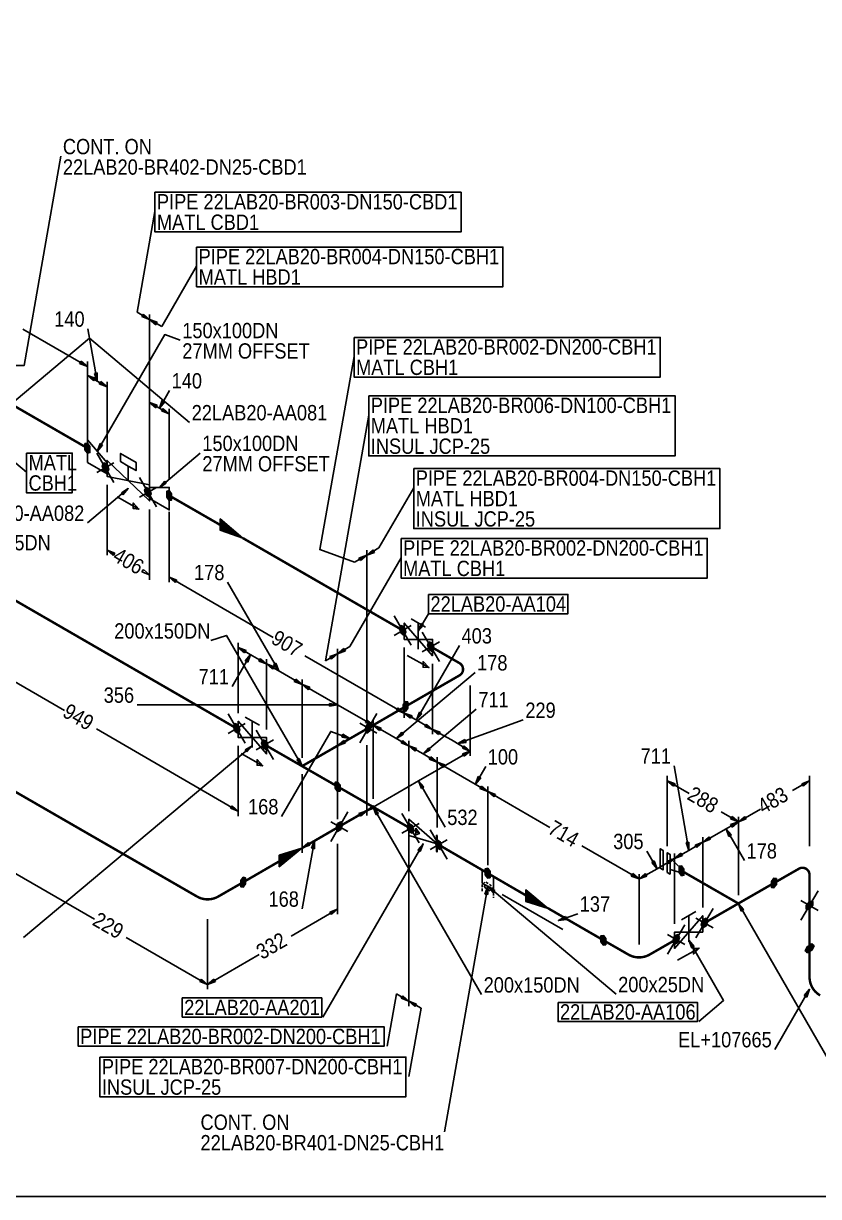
# Model space of a CAD drawing. Extents: x 0 to 841, y 0 to 594.
# Drawn here: x 465.6 to 660, y 10 to 297 of the extents above; entities that cross this region are included whole.
import ezdxf

# ---------------------------------------------------------------- set-up
doc = ezdxf.new("R2010")
doc.units = 0
doc.linetypes.add('GT100', pattern=[1, 0.666667, -0.333333])
for name, color, linetype in [('TEE_100', 7, 'Continuous'), ('TEE_150', 7, 'Continuous'), ('TEE_200', 7, 'Continuous')]:
    doc.layers.add(name, color=color, linetype=linetype)
doc.styles.add('ARIAL', font='arial.ttf')

msp = doc.modelspace()

# ---------------------------------------------------------------- linework, layer by layer
at = {"layer": 'ARROW', "color": 7}
for p, q in [((494.9, 225.9), (494.5, 225.3)), ((497.9, 223.3), (498.3, 223.9)), ((479.7, 214.4), (479.3, 213.8)), ((482.7, 209.6), (483.1, 210.2)), ((483.6, 211.5), (482.9, 211.4)), ((484.5, 209.4), (484.1, 208.8)), ((500.1, 204.4), (499.5, 204.8)), ((497.9, 203), (498.3, 203.6)), ((499.7, 202.8), (499.3, 202.2)), ((484.9, 193.8), (484.3, 194.2)), ((500.5, 184.5), (500.1, 185)), ((489.5, 182.2), (489.9, 181.7)), ((487.5, 166.8), (487.9, 167.4)), ((551.4, 167.6), (551, 168.2)), ((547.6, 166.2), (548, 165.6)), ((494.9, 163.4), (494.5, 162.8)), ((502.7, 160.2), (503.1, 160.8)), ((563.4, 149.8), (562.8, 150.2)), ((519.6, 143), (520, 143.6)), ((544.3, 143.5), (543.9, 144.1)), ((519.8, 141.1), (520.4, 140.7)), ((523.5, 141.6), (523.1, 141)), ((540.5, 142.1), (540.9, 141.5)), ((526.5, 139), (526.9, 139.6)), ((527.3, 140.5), (526.7, 140.1)), ((532.2, 136.6), (531.8, 136)), ((535.2, 134), (535.6, 134.6)), ((540.4, 130.6), (540.4, 130)), ((557.2, 129.6), (556.8, 129)), ((549.6, 126.6), (549.2, 126)), ((560.2, 127), (560.6, 127.6)), ((563, 128.1), (562.4, 128.5)), ((549.2, 124.6), (549.6, 124)), ((552.6, 124), (553, 124.6)), ((558.5, 123.1), (558.1, 123.6)), ((564.1, 125.6), (563.7, 125)), ((567.1, 123), (567.5, 123.6)), ((543.7, 123.1), (543.4, 122.4)), ((544.3, 121), (543.9, 121.6)), ((558.3, 121.6), (557.9, 121)), ((573.8, 121.1), (573.5, 121.8)), ((519.8, 119.3), (520.2, 118.8)), ((561.3, 119), (561.7, 119.6)), ((565, 119.3), (564.6, 119.8)), ((573.3, 120.3), (572.9, 119.7)), ((572.9, 118.3), (573.3, 117.7)), ((533, 117.2), (532.4, 116.8)), ((565.2, 117.6), (564.8, 117)), ((568.2, 115), (568.6, 115.6)), ((577.4, 112.4), (576.8, 112.8)), ((562.9, 109.8), (563.5, 110.2)), ((577.6, 110.4), (577.2, 109.8)), ((624.5, 110.4), (624.9, 111)), ((655.9, 111), (656.3, 110.4)), ((580.6, 107.8), (581, 108.4)), ((516.6, 105.6), (516.2, 105)), ((547.6, 103.7), (548, 103.1)), ((551.4, 105.1), (551, 105.7)), ((551.8, 103.4), (552.4, 103.8)), ((638.9, 103), (638.5, 102.4)), ((638.5, 101), (638.9, 100.4)), ((642.3, 102.4), (641.9, 103)), ((561.5, 100.1), (561.5, 98.5)), ((633.6, 97.4), (633.2, 98)), ((638.1, 98.1), (638.7, 98.5)), ((535.6, 96), (535.2, 96.6)), ((536, 95.2), (536.7, 95.1)), ((562, 94.8), (562.6, 94.4)), ((628.3, 96.7), (627.6, 96.6)), ((629.8, 96), (630.2, 95.4)), ((619.8, 92.1), (619.2, 91.7)), ((622.9, 92), (623.3, 91.4)), ((626.7, 93.4), (626.3, 94)), ((614.6, 89), (614.2, 88.4)), ((618, 88.4), (617.6, 89)), ((578.4, 84), (579.1, 83.9)), ((580.4, 84.4), (580.8, 84.9)), ((540.5, 79.6), (540.9, 79)), ((598.4, 77.8), (598.1, 78.5)), ((641.1, 79.8), (641.7, 80.2)), ((629, 70.8), (629.6, 71.2)), ((509.1, 63.2), (508.7, 62.6)), ((512.5, 62.6), (512.1, 63.2)), ((558.3, 59.1), (557.9, 58.5)), ((656.5, 59.2), (657.1, 58.8)), ((561.3, 56.5), (561.7, 57.1))]:
    msp.add_line(p, q, dxfattribs=at)
at = {"layer": 'ELBO', "color": 3, "const_width": 0.6, "flags": 128}
for points in [[(572.2, 137.5, 0.57736), (572.2, 140.5)], [(655.2, 90.2, -0.577127), (657.8, 88.7)], [(508, 83.4, 0.267941), (513.2, 83.4)], [(613.5, 69.2, 0.267941), (618.7, 69.2)], [(657.8, 63.7, 0.268126), (660.4, 59.2)]]:
    msp.add_lwpolyline(points, format="xyb", dxfattribs=at)
at = {"layer": 'FLAN', "color": 2, "flags": 128}
for points in [[(622, 92.3), (622, 89.9), (621.3, 90.3), (621.3, 95.1), (622, 94.7), (622, 92.3)], [(623.7, 91.3), (623.7, 88.9), (623, 89.3), (623, 94.1), (623.7, 93.7), (623.7, 91.3)]]:
    msp.add_lwpolyline(points, dxfattribs=at)
at = {"layer": 'FLOW', "color": 2, "flags": 128}
for points in [[(488.5, 181.2), (493.8, 178.2), (492.4, 179.7), (492.4, 178.3), (493.8, 178.2), (488.5, 181.2)], [(559.4, 142.4), (564.7, 139.4), (563.3, 140.9), (563.3, 139.5), (564.7, 139.4), (559.4, 142.4)], [(518.8, 118.4), (524.1, 115.4), (522.7, 116.9), (522.7, 115.5), (524.1, 115.4), (518.8, 118.4)], [(625.5, 67.8), (630.8, 70.8), (629.4, 70.7), (629.4, 69.3), (630.8, 70.8), (625.5, 67.8)]]:
    msp.add_lwpolyline(points, dxfattribs=at)
at = {"layer": 'GT_1', "flags": 128}
for points in [[(440.7, 213.3), (465.7, 213.3), (474.7, 264.5)], [(494.5, 225.3), (496.4, 224.6), (494.9, 225.9)], [(498.3, 223.9), (496.4, 224.6), (497.9, 223.3)], [(428.8, 175.6), (481.7, 220), (506.2, 199.4)], [(483.6, 192.3), (500.1, 220.9), (503.9, 219.5)], [(546.5, 165.2), (538, 168.3), (546.4, 215.5)], [(479.3, 213.8), (481.2, 213.1), (479.7, 214.4)], [(483.1, 210.2), (481.2, 210.9), (482.7, 209.6)], [(482.9, 211.4), (483.6, 209.5), (483.6, 211.5)], [(484.1, 208.8), (486, 208.1), (484.5, 209.4)], [(498.3, 203.6), (496.4, 204.3), (497.9, 203)], [(499.5, 204.8), (498.8, 202.9), (500.1, 204.4)], [(499.3, 202.2), (501.2, 201.5), (499.7, 202.8)], [(484.3, 194.2), (483.6, 192.3), (484.9, 193.8)], [(500.1, 185), (498.8, 183.5), (500.5, 184.5)], [(489.9, 181.7), (491.2, 183.2), (489.5, 182.2)], [(487.9, 167.4), (486, 168.1), (487.5, 166.8)], [(548, 165.6), (549.5, 166.9), (547.6, 166.2)], [(551, 168.2), (549.5, 166.9), (551.4, 167.6)], [(494.5, 162.8), (496.4, 162.1), (494.9, 163.4)], [(503.1, 160.8), (501.2, 161.5), (502.7, 160.2)], [(562.8, 150.2), (562.1, 148.3), (563.4, 149.8)], [(533.7, 115.3), (515.2, 147.3), (511.4, 146)], [(520, 143.6), (518.1, 144.3), (519.6, 143)], [(543.9, 144.1), (542.4, 142.8), (544.3, 143.5)], [(520.4, 140.7), (521.1, 142.6), (519.8, 141.1)], [(523.1, 141), (525, 140.3), (523.5, 141.6)], [(540.9, 141.5), (542.4, 142.8), (540.5, 142.1)], [(526.9, 139.6), (525, 140.3), (526.5, 139)], [(526.7, 140.1), (528, 138.6), (527.3, 140.5)], [(531.8, 136), (533.7, 135.3), (532.2, 136.6)], [(535.6, 134.6), (533.7, 135.3), (535.2, 134)], [(540.4, 130), (542.4, 130.3), (540.4, 130.6)], [(556.8, 129), (558.7, 128.3), (557.2, 129.6)], [(549.2, 126), (551.1, 125.3), (549.6, 126.6)], [(560.6, 127.6), (558.7, 128.3), (560.2, 127)], [(562.4, 128.5), (561.7, 126.6), (563, 128.1)], [(545.4, 122.1), (540.7, 123.8), (528.7, 103)], [(549.6, 124), (551.1, 125.3), (549.2, 124.6)], [(553, 124.6), (551.1, 125.3), (552.6, 124)], [(558.1, 123.6), (556.8, 122.1), (558.5, 123.1)], [(563.7, 125), (565.6, 124.3), (564.1, 125.6)], [(567.5, 123.6), (565.6, 124.3), (567.1, 123)], [(543.9, 121.6), (542.4, 120.3), (544.3, 121)], [(543.4, 122.4), (545.4, 122.1), (543.7, 123.1)], [(557.9, 121), (559.8, 120.3), (558.3, 121.6)], [(573.5, 121.8), (571.8, 120.8), (573.8, 121.1)], [(520.2, 118.8), (521.5, 120.3), (519.8, 119.3)], [(561.7, 119.6), (559.8, 120.3), (561.3, 119)], [(564.6, 119.8), (563.3, 118.3), (565, 119.3)], [(572.9, 119.7), (574.8, 119), (573.3, 120.3)], [(573.3, 117.7), (574.8, 119), (572.9, 118.3)], [(532.4, 116.8), (533.7, 115.3), (533, 117.2)], [(564.8, 117), (566.7, 116.3), (565.2, 117.6)], [(568.6, 115.6), (566.7, 116.3), (568.2, 115)], [(576.8, 112.8), (576.1, 110.9), (577.4, 112.4)], [(563.5, 110.2), (562.2, 111.7), (562.9, 109.8)], [(577.2, 109.8), (579.1, 109.1), (577.6, 110.4)], [(581, 108.4), (579.1, 109.1), (580.6, 107.8)], [(624.9, 111), (623, 111.7), (624.5, 110.4)], [(656.3, 110.4), (657.8, 111.7), (655.9, 111)], [(516.2, 105), (518.1, 104.3), (516.6, 105.6)], [(548, 103.1), (549.5, 104.4), (547.6, 103.7)], [(551, 105.7), (549.5, 104.4), (551.4, 105.1)], [(552.4, 103.8), (551.1, 105.3), (551.8, 103.4)], [(638.5, 102.4), (640.4, 101.7), (638.9, 103)], [(638.9, 100.4), (640.4, 101.7), (638.5, 101)], [(641.9, 103), (640.4, 101.7), (642.3, 102.4)], [(561.5, 98.5), (562.4, 98.8), (561.5, 100.1)], [(633.2, 98), (631.7, 96.7), (633.6, 97.4)], [(638.7, 98.5), (637.4, 100), (638.1, 98.1)], [(535.2, 96.6), (533.7, 95.3), (535.6, 96)], [(536.7, 95.1), (536.7, 97.1), (536, 95.2)], [(562.6, 94.4), (563.3, 96.3), (562, 94.8)], [(627.6, 96.6), (628.3, 94.7), (628.3, 96.7)], [(630.2, 95.4), (631.7, 96.7), (629.8, 96)], [(619.2, 91.7), (620.5, 90.2), (619.8, 92.1)], [(623.3, 91.4), (624.8, 92.7), (622.9, 92)], [(626.3, 94), (624.8, 92.7), (626.7, 93.4)], [(614.2, 88.4), (616.1, 87.7), (614.6, 89)], [(617.6, 89), (616.1, 87.7), (618, 88.4)], [(579.1, 83.9), (579.1, 85.9), (578.4, 84)], [(580.8, 84.9), (579.1, 85.9), (580.4, 84.4)], [(641.7, 80.2), (640.4, 81.7), (641.1, 79.8)], [(540.9, 79), (542.4, 80.3), (540.5, 79.6)], [(598.1, 78.5), (596.4, 77.5), (598.4, 77.8)], [(629.6, 71.2), (628.3, 72.7), (629, 70.8)], [(628.3, 72.7), (636.8, 58), (630.7, 52.8)], [(508.7, 62.6), (510.6, 61.9), (509.1, 63.2)], [(512.1, 63.2), (510.6, 61.9), (512.5, 62.6)], [(657.1, 58.8), (657.8, 60.7), (656.5, 59.2)], [(557.9, 58.5), (559.8, 57.8), (558.3, 59.1)], [(561.7, 57.1), (559.8, 57.8), (561.3, 56.5)]]:
    msp.add_lwpolyline(points, dxfattribs=at)
at = {"layer": 'MOV', "color": 2, "flags": 128}
msp.add_lwpolyline([(491.2, 185.1), (491.2, 188.7), (493.1, 187.6), (493.1, 189.6), (489.3, 191.8), (489.3, 189.8), (491.2, 188.7)], dxfattribs=at)
at = {"layer": 'OLET', "color": 2, "flags": 128}
msp.add_lwpolyline([(579.1, 89.1), (577.7, 89.9), (577.7, 86.7), (580.5, 85.1), (580.5, 88.3), (579.1, 89.1)], dxfattribs=at)
at = {"layer": 'PIPE', "color": 3, "const_width": 0.6, "flags": 128}
for points in [[(481.2, 193.1), (440.7, 216.5)], [(513.7, 174.3), (501.2, 181.5)], [(558.7, 148.3), (519.2, 171.1)], [(518.1, 124.3), (460.5, 157.6)], [(572.2, 140.5), (565.6, 144.3)], [(559, 129.9), (572.2, 137.5)], [(549.5, 124.4), (559, 129.9)], [(533.7, 115.3), (549.5, 124.4)], [(533.7, 115.3), (525, 120.3)], [(542.4, 110.3), (533.7, 115.3)], [(461.9, 110), (508, 83.4)], [(533.6, 95.2), (542.4, 100.3)], [(566.7, 96.3), (579.1, 89.1)], [(519.3, 86.9), (528.1, 92)], [(579.1, 89.1), (588.4, 83.7)], [(649.1, 86.7), (655.2, 90.2)], [(657.8, 88.7), (657.8, 81.7)], [(513.2, 83.4), (519.3, 86.9)], [(593.9, 80.5), (607.4, 72.7)], [(657.8, 81.7), (657.8, 70.7)], [(607.4, 72.7), (613.5, 69.2)], [(618.7, 69.2), (624.8, 72.7)], [(657.8, 70.7), (657.8, 63.7)]]:
    msp.add_lwpolyline(points, dxfattribs=at)
at = {"layer": 'PL10', "color": 7, "flags": 128}
msp.add_lwpolyline([(559.8, 100.3), (559.8, 98.3), (566.7, 96.3), (566.7, 94.3), (566.6, 94.4), (566.6, 98.4), (566.7, 98.3), (566.7, 96.3), (559.8, 102.3), (559.8, 100.3)], dxfattribs=at)
at = {"layer": 'PL2', "color": 7, "flags": 128}
for points in [[(493.4, 226.4), (497.7, 251)], [(499.4, 222.9), (507.9, 237.6)], [(496.4, 224.6), (493.4, 226.4)], [(496.4, 184.1), (496.4, 225.8)], [(496.4, 184.1), (496.4, 225.8)], [(496.4, 224.6), (499.4, 222.9)], [(481.2, 213.1), (465.4, 222.2)], [(483.6, 209.5), (481.3, 222.3)], [(481.2, 197.1), (481.2, 214.3)], [(438, 211), (466.3, 187.2)], [(481.2, 194.9), (481.2, 212.1)], [(481.2, 210.9), (483.6, 209.5)], [(486, 208.1), (483.6, 209.5)], [(486, 192.1), (486, 209.3)], [(498.8, 202.9), (501.3, 207.2)], [(496.4, 188.3), (496.4, 205.5)], [(496.4, 204.3), (498.8, 202.9)], [(501.2, 201.5), (498.8, 202.9)], [(501.2, 185.5), (501.2, 202.7)], [(539.4, 141.1), (550, 201.2)], [(480.6, 194.2), (481.275, 194.2)], [(480.6, 194), (481.425, 194)], [(480.6, 193.8), (481.575, 193.8)], [(480.6, 193.6), (481.725, 193.6)], [(480.6, 193.4), (481.8, 193.4)], [(480.6, 193.2), (481.8, 193.2)], [(480.6, 193), (481.8, 193)], [(480.6, 192.8), (481.8, 192.8)], [(480.675, 192.6), (481.8, 192.6)], [(480.825, 192.4), (481.8, 192.4)], [(480.975, 192.2), (481.8, 192.2)], [(481.125, 192), (481.8, 192)], [(487.7, 184.7), (483.5, 191.9)], [(487.7, 189.5), (483.5, 187.1)], [(498.8, 183.5), (508.8, 191.9)], [(484.8, 188.8), (486.1, 188.8)], [(484.867, 188.6), (486.167, 188.6)], [(484.914, 189), (486.033, 189)], [(484.933, 188.4), (486.233, 188.4)], [(485, 188.2), (486.3, 188.2)], [(485.029, 189.2), (485.8, 189.2)], [(485.067, 188), (486.367, 188)], [(485.133, 187.8), (486.35, 187.8)], [(485.2, 187.6), (486.25, 187.6)], [(485.52, 187.4), (486.15, 187.4)], [(486, 184.1), (486, 166.9)], [(498.1, 178.7), (493.9, 185.9)], [(491.2, 183.2), (481.2, 174.8)], [(498.1, 183.5), (493.9, 181.1)], [(495.2, 182.8), (496.5, 182.8)], [(495.267, 182.6), (496.567, 182.6)], [(495.314, 183), (496.433, 183)], [(495.333, 182.4), (496.633, 182.4)], [(495.4, 182.2), (496.7, 182.2)], [(495.429, 183.2), (496.2, 183.2)], [(495.467, 182), (496.767, 182)], [(495.533, 181.8), (496.75, 181.8)], [(495.6, 181.6), (496.65, 181.6)], [(495.92, 181.4), (496.55, 181.4)], [(500.6, 182.6), (501.275, 182.6)], [(500.6, 182.4), (501.425, 182.4)], [(500.6, 182.2), (501.575, 182.2)], [(500.6, 182), (501.725, 182)], [(500.6, 181.8), (501.8, 181.8)], [(500.6, 181.6), (501.8, 181.6)], [(500.6, 181.4), (501.8, 181.4)], [(500.6, 181.2), (501.8, 181.2)], [(500.675, 181), (501.8, 181)], [(552.5, 168.7), (561, 183.4)], [(496.4, 178.1), (496.4, 160.9)], [(500.825, 180.8), (501.8, 180.8)], [(500.975, 180.6), (501.8, 180.6)], [(501.125, 180.4), (501.8, 180.4)], [(501.2, 177.5), (501.2, 160.3)], [(486, 168.1), (487.9, 167)], [(549.5, 166.9), (546.5, 165.2)], [(549.5, 166.9), (552.5, 168.7)], [(549.5, 126.4), (549.5, 168.1)], [(549.5, 126.4), (549.5, 168.1)], [(545.4, 144.6), (557.9, 166.3)], [(496.4, 162.1), (495.7, 162.5)], [(501.2, 161.5), (526.6, 146.8)], [(528, 138.6), (515.5, 160.3)], [(562.1, 148.3), (564.6, 152.6)], [(439.8, 149.6), (475.6, 128.9)], [(560.4, 144.9), (556.2, 152.1)], [(560.4, 149.7), (556.2, 147.3)], [(557.729, 149.4), (558.5, 149.4)], [(563.9, 149.3), (560.4, 151.3)], [(562.1, 143.9), (562.1, 150.3)], [(557.5, 149), (558.8, 149)], [(557.567, 148.8), (558.867, 148.8)], [(557.614, 149.2), (558.733, 149.2)], [(557.633, 148.6), (558.933, 148.6)], [(557.7, 148.4), (559, 148.4)], [(557.767, 148.2), (559.067, 148.2)], [(557.833, 148), (559.05, 148)], [(557.9, 147.8), (558.95, 147.8)], [(558.22, 147.6), (558.85, 147.6)], [(567.3, 140.9), (563.1, 148.1)], [(518.1, 128.3), (518.1, 145.5)], [(518.1, 144.3), (521.6, 142.3)], [(542.4, 142.8), (545.4, 144.6)], [(542.4, 102.3), (542.4, 144)], [(542.4, 102.3), (542.4, 144)], [(558.7, 144.3), (558.7, 127.1)], [(558.7, 144.3), (558.7, 127.1)], [(561.7, 126.6), (572.2, 144.8)], [(567.3, 145.7), (563.1, 143.3)], [(564.4, 145), (565.7, 145)], [(564.467, 144.8), (565.767, 144.8)], [(564.514, 145.2), (565.633, 145.2)], [(564.533, 144.6), (565.833, 144.6)], [(564.6, 144.4), (565.9, 144.4)], [(564.629, 145.4), (565.4, 145.4)], [(564.667, 144.2), (565.967, 144.2)], [(564.733, 144), (565.95, 144)], [(564.8, 143.8), (565.85, 143.8)], [(565.12, 143.6), (565.75, 143.6)], [(521.1, 142.6), (516.6, 134.8)], [(525, 140.3), (521.6, 142.3)], [(525, 124.3), (525, 141.5)], [(525, 124.3), (525, 141.5)], [(558.7, 128.3), (534.4, 142.3)], [(542.4, 142.8), (539.4, 141.1)], [(525, 140.3), (529.4, 137.8)], [(533.7, 135.3), (529.4, 137.8)], [(556.8, 122.1), (576, 138.2)], [(565.6, 140.3), (565.6, 123.1)], [(565.6, 140.3), (565.6, 123.1)], [(533.7, 117.3), (533.7, 136.5)], [(533.7, 117.3), (533.7, 136.5)], [(533.7, 135.3), (542.4, 130.3)], [(574.8, 135), (574.8, 117.8)], [(574.8, 135), (574.8, 117.8)], [(542.4, 130.3), (493.4, 130.3)], [(551.1, 125.3), (542.4, 130.3)], [(558.4, 130.2), (559.6, 130.2)], [(558.4, 130), (559.6, 130)], [(558.4, 129.8), (559.6, 129.8)], [(558.4, 129.6), (559.6, 129.6)], [(558.4, 129.4), (559.525, 129.4)], [(558.4, 129.2), (559.375, 129.2)], [(558.475, 130.4), (559.6, 130.4)], [(558.625, 130.6), (559.6, 130.6)], [(558.775, 130.8), (559.6, 130.8)], [(558.925, 131), (559.6, 131)], [(563.3, 118.3), (576.3, 129.2)], [(519.8, 120.9), (515.6, 128.1)], [(523.3, 125.3), (519.8, 127.3)], [(521.5, 119.9), (521.5, 126.3)], [(547.8, 121), (552, 128.2)], [(551.1, 107.3), (551.1, 126.5)], [(551.1, 107.3), (551.1, 126.5)], [(551.1, 107.3), (551.1, 126.5)], [(558.4, 129), (559.225, 129)], [(558.4, 128.8), (559.075, 128.8)], [(558.7, 128.3), (562.2, 126.3)], [(565.6, 124.3), (562.2, 126.3)], [(571.8, 120.8), (587.8, 126.6)], [(518.1, 104.3), (483.4, 124.4)], [(519.8, 125.7), (515.6, 123.3)], [(516.9, 125), (518.2, 125)], [(516.967, 124.8), (518.267, 124.8)], [(517.014, 125.2), (518.133, 125.2)], [(517.033, 124.6), (518.333, 124.6)], [(517.1, 124.4), (518.4, 124.4)], [(517.129, 125.4), (517.9, 125.4)], [(517.167, 124.2), (518.467, 124.2)], [(517.233, 124), (518.45, 124)], [(517.3, 123.8), (518.35, 123.8)], [(517.62, 123.6), (518.25, 123.6)], [(526.7, 116.9), (522.5, 124.1)], [(551.1, 125.3), (546.8, 122.8)], [(547.8, 125.8), (552, 123.4)], [(549.1, 124.2), (550.4, 124.2)], [(549.167, 124.4), (550.467, 124.4)], [(549.2, 124), (550.333, 124)], [(549.233, 124.6), (550.533, 124.6)], [(549.3, 124.8), (550.6, 124.8)], [(549.3, 123.8), (550.14, 123.8)], [(549.367, 125), (550.667, 125)], [(549.433, 125.2), (550.643, 125.2)], [(549.5, 125.4), (550.529, 125.4)], [(549.9, 125.6), (550.414, 125.6)], [(551.1, 125.3), (555.5, 122.8)], [(565.6, 124.3), (570.2, 121.7)], [(526.7, 121.7), (522.5, 119.3)], [(523.8, 121), (525.1, 121)], [(523.867, 120.8), (525.167, 120.8)], [(523.914, 121.2), (525.033, 121.2)], [(523.933, 120.6), (525.233, 120.6)], [(524.029, 121.4), (524.8, 121.4)], [(542.4, 120.3), (546.8, 122.8)], [(542.4, 104.3), (542.4, 121.5)], [(559.8, 120.3), (555.5, 122.8)], [(559.8, 104.3), (559.8, 121.5)], [(559.8, 104.3), (559.8, 121.5)], [(574.8, 119), (570.2, 121.7)], [(521.5, 120.3), (465.6, 73.4)], [(518.1, 120.3), (518.1, 103.1)], [(524, 120.4), (525.3, 120.4)], [(524.067, 120.2), (525.367, 120.2)], [(524.133, 120), (525.35, 120)], [(524.2, 119.8), (525.25, 119.8)], [(524.52, 119.6), (525.15, 119.6)], [(549.5, 120.4), (549.5, 103.2)], [(549.5, 120.4), (549.5, 103.2)], [(559.8, 120.3), (563.3, 118.3)], [(574.8, 119), (562.2, 111.7)], [(566.7, 116.3), (563.3, 118.3)], [(566.7, 100.3), (566.7, 117.5)], [(566.7, 100.3), (566.7, 117.5)], [(566.7, 116.3), (572.9, 112.7)], [(576.1, 110.9), (578.6, 115.2)], [(628.3, 94.7), (624.7, 115.4)], [(533.7, 113.3), (533.7, 94.1)], [(579.1, 109.1), (572.9, 112.7)], [(623, 95.7), (623, 112.9)], [(657.8, 95.7), (657.8, 112.9)], [(541.8, 111.4), (542.475, 111.4)], [(541.8, 111.2), (542.625, 111.2)], [(541.8, 111), (542.775, 111)], [(541.8, 110.8), (542.925, 110.8)], [(541.8, 110.6), (543, 110.6)], [(541.8, 110.4), (543, 110.4)], [(541.8, 110.2), (543, 110.2)], [(541.8, 110), (543, 110)], [(541.875, 109.8), (543, 109.8)], [(542.025, 109.6), (543, 109.6)], [(542.175, 109.4), (543, 109.4)], [(542.325, 109.2), (543, 109.2)], [(549.5, 104.4), (562.2, 111.7)], [(562.2, 111.7), (568.7, 100.4)], [(579.1, 93.1), (579.1, 110.3)], [(579.1, 91.1), (579.1, 110.3)], [(579.1, 109.1), (594.3, 100.3)], [(623, 111.7), (628.4, 108.6)], [(657.8, 111.7), (653.6, 109.3)], [(540.7, 96.9), (544.9, 104.1)], [(549.5, 104.4), (541.6, 99.9)], [(551.1, 105.3), (577.6, 59.4)], [(558.1, 103.7), (562.3, 96.5)], [(640.4, 101.7), (636.2, 104.1)], [(640.4, 101.7), (645.8, 104.8)], [(540.7, 101.7), (544.9, 99.3)], [(542.167, 100.6), (543.467, 100.6)], [(542.233, 100.8), (543.533, 100.8)], [(542.3, 101), (543.6, 101)], [(542.367, 101.2), (543.486, 101.2)], [(542.6, 101.4), (543.371, 101.4)], [(558.1, 98.9), (562.3, 101.3)], [(559.45, 100.6), (560.667, 100.6)], [(559.55, 100.8), (560.6, 100.8)], [(559.65, 101), (560.28, 101)], [(640.4, 101.7), (636.1, 99.2)], [(640.4, 83.7), (640.4, 102.9)], [(640.4, 83.7), (640.4, 102.9)], [(640.4, 83.7), (640.4, 102.9)], [(533.7, 95.3), (541.6, 99.9)], [(542.033, 100.2), (543.333, 100.2)], [(542.05, 100), (543.267, 100)], [(542.1, 100.4), (543.4, 100.4)], [(542.15, 99.8), (543.2, 99.8)], [(542.25, 99.6), (542.88, 99.6)], [(559.433, 100.4), (560.733, 100.4)], [(559.5, 100.2), (560.8, 100.2)], [(559.567, 100), (560.867, 100)], [(559.633, 99.8), (560.933, 99.8)], [(559.7, 99.6), (561, 99.6)], [(559.767, 99.4), (560.886, 99.4)], [(559.8, 98.3), (559.8, 56.6)], [(559.8, 98.3), (559.8, 56.6)], [(560, 99.2), (560.771, 99.2)], [(560.5, 99.9), (562.4, 98.8)], [(565, 99.7), (569.2, 92.5)], [(631.7, 96.7), (636.1, 99.2)], [(631.7, 80.7), (631.7, 97.9)], [(631.7, 80.7), (631.7, 97.9)], [(637.4, 100), (641.9, 92.2)], [(536.7, 97.1), (533.7, 80.4)], [(563.3, 96.3), (538.8, 53.9)], [(542.4, 96.3), (542.4, 79.1)], [(565, 94.9), (569.2, 97.3)], [(566.333, 96.4), (567.633, 96.4)], [(566.35, 96.6), (567.567, 96.6)], [(566.4, 96.2), (567.7, 96.2)], [(566.45, 96.8), (567.5, 96.8)], [(566.467, 96), (567.767, 96)], [(566.533, 95.8), (567.833, 95.8)], [(566.55, 97), (567.18, 97)], [(566.6, 95.6), (567.9, 95.6)], [(566.667, 95.4), (567.786, 95.4)], [(566.9, 95.2), (567.671, 95.2)], [(616.1, 87.7), (602.1, 95.8)], [(631.7, 96.7), (628.3, 94.7)], [(620.5, 90.2), (618, 94.5)], [(624.8, 92.7), (620.5, 90.2)], [(624.8, 92.7), (628.3, 94.7)], [(624.8, 76.7), (624.8, 93.9)], [(624.8, 76.7), (624.8, 93.9)], [(461.9, 90), (482.9, 77.9)], [(578.5, 90.2), (579.175, 90.2)], [(578.5, 90), (579.325, 90)], [(578.5, 89.8), (579.475, 89.8)], [(578.5, 89.6), (579.625, 89.6)], [(578.5, 89.4), (579.7, 89.4)], [(578.5, 89.2), (579.7, 89.2)], [(578.5, 89), (579.7, 89)], [(616.1, 87.7), (620.5, 90.2)], [(625.9, 90.8), (626.575, 90.8)], [(625.9, 90.6), (626.725, 90.6)], [(625.9, 90.4), (626.875, 90.4)], [(625.9, 90.2), (627.025, 90.2)], [(625.9, 90), (627.1, 90)], [(625.9, 89.8), (627.1, 89.8)], [(625.9, 89.6), (627.1, 89.6)], [(625.9, 89.4), (627.1, 89.4)], [(625.975, 89.2), (627.1, 89.2)], [(626.125, 89), (627.1, 89)], [(518.7, 87.2), (519.9, 87.2)], [(518.7, 87), (519.9, 87)], [(518.7, 86.8), (519.9, 86.8)], [(518.7, 86.6), (519.9, 86.6)], [(518.7, 86.4), (519.825, 86.4)], [(518.7, 86.2), (519.675, 86.2)], [(518.775, 87.4), (519.9, 87.4)], [(518.925, 87.6), (519.9, 87.6)], [(519.075, 87.8), (519.9, 87.8)], [(519.225, 88), (519.9, 88)], [(578.5, 88.8), (579.7, 88.8)], [(578.575, 88.6), (579.7, 88.6)], [(578.725, 88.4), (579.7, 88.4)], [(578.875, 88.2), (579.7, 88.2)], [(579.025, 88), (579.7, 88)], [(582.6, 87.1), (597.5, 78.5)], [(616.1, 71.7), (616.1, 88.9)], [(616.1, 71.7), (616.1, 88.9)], [(626.275, 88.8), (627.1, 88.8)], [(626.425, 88.6), (627.1, 88.6)], [(648.5, 87), (649.7, 87)], [(648.5, 86.8), (649.7, 86.8)], [(648.5, 86.6), (649.7, 86.6)], [(648.5, 86.4), (649.7, 86.4)], [(648.5, 86.2), (649.625, 86.2)], [(648.575, 87.2), (649.7, 87.2)], [(648.725, 87.4), (649.7, 87.4)], [(648.875, 87.6), (649.7, 87.6)], [(649.025, 87.8), (649.7, 87.8)], [(518.7, 86), (519.525, 86)], [(518.7, 85.8), (519.375, 85.8)], [(579.1, 85.9), (568.5, 25.8)], [(579.1, 85.9), (610.5, 59.5)], [(582.6, 83.9), (597.5, 75.3)], [(648.5, 86), (649.475, 86)], [(648.5, 85.8), (649.325, 85.8)], [(648.5, 85.6), (649.175, 85.6)], [(659.9, 84.8), (655.7, 77.6)], [(630, 73.3), (634.2, 80.5)], [(640.4, 81.7), (668.9, 32.3)], [(655.7, 82.4), (659.9, 80)], [(657, 81.2), (658.6, 81.2)], [(657, 81), (658.422, 81)], [(657, 80.8), (658.244, 80.8)], [(657, 80.6), (658.067, 80.6)], [(657, 80.4), (657.889, 80.4)], [(657.16, 81.4), (658.6, 81.4)], [(657.32, 81.6), (658.6, 81.6)], [(657.48, 81.8), (658.6, 81.8)], [(657.64, 82), (658.6, 82)], [(510.6, 77.9), (510.6, 60.7)], [(510.6, 77.9), (510.6, 60.7)], [(542.4, 80.3), (531, 73.7)], [(596.4, 77.5), (601.1, 79.2)], [(626.5, 77.7), (630, 79.7)], [(628.3, 72.3), (628.3, 78.7)], [(630, 78.1), (634.2, 75.7)], [(631.667, 77.6), (632.786, 77.6)], [(631.9, 77.8), (632.671, 77.8)], [(623.1, 69.3), (627.3, 76.5)], [(631.333, 76.6), (632.633, 76.6)], [(631.35, 76.4), (632.567, 76.4)], [(631.4, 76.8), (632.7, 76.8)], [(631.45, 76.2), (632.5, 76.2)], [(631.467, 77), (632.767, 77)], [(631.533, 77.2), (632.833, 77.2)], [(631.55, 76), (632.18, 76)], [(631.6, 77.4), (632.9, 77.4)], [(510.6, 61.9), (490.7, 73.4)], [(606.8, 73.8), (607.475, 73.8)], [(606.8, 73.6), (607.625, 73.6)], [(606.8, 73.4), (607.775, 73.4)], [(606.8, 73.2), (607.925, 73.2)], [(606.8, 73), (608, 73)], [(606.8, 72.8), (608, 72.8)], [(606.8, 72.6), (608, 72.6)], [(606.8, 72.4), (608, 72.4)], [(606.875, 72.2), (608, 72.2)], [(607.025, 72), (608, 72)], [(607.175, 71.8), (608, 71.8)], [(623.1, 74.1), (627.3, 71.7)], [(624.433, 72.6), (625.733, 72.6)], [(624.45, 72.4), (625.667, 72.4)], [(624.5, 72.8), (625.8, 72.8)], [(624.55, 72.2), (625.6, 72.2)], [(624.567, 73), (625.867, 73)], [(624.633, 73.2), (625.933, 73.2)], [(624.65, 72), (625.28, 72)], [(624.7, 73.4), (626, 73.4)], [(624.767, 73.6), (625.886, 73.6)], [(625, 73.8), (625.771, 73.8)], [(510.6, 61.9), (523.2, 69.2)], [(607.325, 71.6), (608, 71.6)], [(656.75, 70.2), (658.229, 70.2)], [(656.8, 70), (657.886, 70)], [(656.85, 70.4), (658.45, 70.4)], [(656.95, 70.6), (658.55, 70.6)], [(657, 69.8), (657.543, 69.8)], [(657.05, 70.8), (658.65, 70.8)], [(657.15, 71), (658.75, 71)], [(657.371, 71.2), (658.85, 71.2)], [(657.714, 71.4), (658.8, 71.4)], [(658.057, 71.6), (658.6, 71.6)], [(657.8, 60.7), (649.3, 46)], [(556.8, 59.6), (554.5, 46.8)], [(559.8, 57.8), (556.8, 59.6)], [(559.8, 57.8), (562.8, 56.1)], [(562.8, 56.1), (559.8, 39.4)]]:
    msp.add_lwpolyline(points, dxfattribs=at)
at = {"layer": 'PL26', "flags": 128}
msp.add_lwpolyline([(519.2, 171.1), (513.7, 175.8), (513.7, 173), (519.2, 171.1), (513.7, 175.6), (513.7, 173.1), (518.7, 171.4), (513.7, 175.5), (513.7, 173.2), (518.2, 171.7), (513.7, 175.3), (513.7, 173.4), (517.7, 172), (513.7, 175.1), (513.7, 173.6), (517.1, 172.3), (513.7, 174.9), (513.7, 173.8), (516.6, 172.6), (513.7, 174.7), (513.7, 174), (516.1, 172.9), (513.7, 174.5), (513.7, 174.2), (515.5, 173.2), (513.7, 174.3)], dxfattribs=at)
at = {"layer": 'PL27', "flags": 128}
for points in [[(528.1, 92), (528.1, 93.5), (533.6, 95.2), (528.1, 90.7), (528.1, 93.3), (533.1, 94.9), (528.1, 90.8), (528.1, 93.2), (532.5, 94.6), (528.1, 90.9), (528.1, 93), (532, 94.2), (528.1, 91.1), (528.1, 92.8), (531.5, 94), (528.1, 91.3), (528.1, 92.6), (530.9, 93.6), (528.1, 91.5), (528.1, 92.4), (530.5, 93.4), (528.1, 91.7), (528.1, 92.2), (529.9, 93), (528.1, 91.9), (528.1, 92), (533.6, 95.2)], [(588.4, 83.7), (588.4, 82.2), (593.9, 80.5), (588.4, 85), (588.4, 82.4), (593.4, 80.8), (588.4, 84.9), (588.4, 82.5), (592.8, 81.1), (588.4, 84.8), (588.4, 82.7), (592.3, 81.5), (588.4, 84.6), (588.4, 82.9), (591.8, 81.7), (588.4, 84.4), (588.4, 83.1), (591.2, 82.1), (588.4, 84.2), (588.4, 83.3), (590.8, 82.3), (588.4, 84), (588.4, 83.5), (590.2, 82.7), (588.4, 83.8), (588.4, 83.7), (593.9, 80.5)]]:
    msp.add_lwpolyline(points, dxfattribs=at)
at = {"layer": 'PL4', "color": 7, "flags": 128}
msp.add_lwpolyline([(623.7, 90), (626.5, 89.2), (626.5, 90.2), (623.7, 92.8)], dxfattribs=at)
at = {"layer": 'PL4', "color": 7, "linetype": 'GT100', "flags": 128}
msp.add_lwpolyline([(577.7, 84.7), (577.7, 86.7), (580.5, 85.1), (580.5, 83.1)], dxfattribs=at)
at = {"layer": 'PL5', "color": 7, "flags": 128}
msp.add_lwpolyline([(466.3, 191.9), (477.5, 191.9), (477.5, 182.2), (466.3, 182.2), (466.3, 191.9)], dxfattribs=at)
at = {"layer": 'REDU', "color": 2, "flags": 128}
for points in [[(486, 188.1), (486, 189.5), (481.2, 195.1), (481.2, 189.6), (486, 186.8), (486, 188.1)], [(501.2, 181.5), (501.2, 178), (496.4, 180.8), (496.4, 183.5), (501.2, 183.5), (501.2, 181.5)]]:
    msp.add_lwpolyline(points, dxfattribs=at)
at = {"layer": 'spoolno', "color": 7, "flags": 128}
for points in [[(10, 584), (831, 584), (831, 10), (10, 10), (10, 584)], [(497.7, 255.7), (572.6, 255.7), (572.6, 246), (497.7, 246), (497.7, 255.7)], [(507.9, 242.3), (582.8, 242.3), (582.8, 232.6), (507.9, 232.6), (507.9, 242.3)], [(546.4, 220.2), (621.3, 220.2), (621.3, 210.5), (546.4, 210.5), (546.4, 220.2)], [(550, 205.9), (624.9, 205.9), (624.9, 191.2), (550, 191.2), (550, 205.9)], [(561, 188.1), (635.9, 188.1), (635.9, 173.4), (561, 173.4), (561, 188.1)], [(557.9, 171), (632.8, 171), (632.8, 161.3), (557.9, 161.3), (557.9, 171)], [(564.6, 157.3), (598.7, 157.3), (598.7, 152.6), (564.6, 152.6), (564.6, 157.3)], [(504.4, 58.6), (538.5, 58.6), (538.5, 53.9), (504.4, 53.9), (504.4, 58.6)], [(596.3, 57.5), (630.4, 57.5), (630.4, 52.8), (596.3, 52.8), (596.3, 57.5)], [(478.9, 51.5), (553.8, 51.5), (553.8, 46.8), (478.9, 46.8), (478.9, 51.5)], [(484.2, 44.1), (559.1, 44.1), (559.1, 34.4), (484.2, 34.4), (484.2, 44.1)]]:
    msp.add_lwpolyline(points, dxfattribs=at)
at = {"layer": 'TEE_100', "color": 2, "const_width": 0.6, "flags": 128}
msp.add_lwpolyline([(631.7, 76.7), (640.4, 81.7)], dxfattribs=at)
at = {"layer": 'TEE_150', "color": 2, "const_width": 0.6, "flags": 128}
msp.add_lwpolyline([(551.1, 105.3), (559.8, 100.3)], dxfattribs=at)
at = {"layer": 'TEE_200', "color": 2, "const_width": 0.6, "flags": 128}
for points in [[(551.1, 105.3), (542.4, 110.3)], [(542.4, 100.3), (551.1, 105.3)], [(640.4, 81.7), (626.5, 89.7)], [(640.4, 81.7), (649.1, 86.7)]]:
    msp.add_lwpolyline(points, dxfattribs=at)
at = {"layer": 'VALV', "color": 2, "flags": 128}
for points in [[(496.4, 182.1), (496.4, 184.1), (486, 186.2), (486, 190.1), (496.4, 180.2), (496.4, 182.1)], [(565.6, 144.3), (565.6, 146.3), (558.7, 146.3), (558.7, 150.3), (565.6, 142.3), (565.6, 144.3)], [(525, 120.3), (525, 118.3), (518.1, 126.3), (518.1, 122.3), (525, 122.3), (525, 120.3)], [(624.8, 72.7), (624.8, 70.7), (631.7, 78.7), (631.7, 74.7), (624.8, 74.7), (624.8, 72.7)]]:
    msp.add_lwpolyline(points, dxfattribs=at)
at = {"layer": 'weld', "color": 2, "flags": 128}
for points in [[(480.6, 192.7), (481.2, 191.9), (481.8, 192), (481.8, 193.5), (481.2, 194.3), (480.6, 194.2), (480.6, 192.7)], [(486, 189.1), (485.2, 189.5), (484.8, 188.8), (485.2, 187.6), (486, 187.1), (486.4, 187.9), (486, 189.1)], [(496.4, 183.1), (495.6, 183.5), (495.2, 182.8), (495.6, 181.6), (496.4, 181.1), (496.8, 181.9), (496.4, 183.1)], [(500.6, 182.6), (501.2, 182.7), (501.8, 181.9), (501.8, 180.4), (501.2, 180.3), (500.6, 181.1), (500.6, 182.6)], [(558.7, 149.3), (557.9, 149.7), (557.5, 149), (557.9, 147.8), (558.7, 147.3), (559.1, 148.1), (558.7, 149.3)], [(565.6, 145.3), (564.8, 145.7), (564.4, 145), (564.8, 143.8), (565.6, 143.3), (566, 144.1), (565.6, 145.3)], [(559.6, 131), (559, 131.1), (558.4, 130.3), (558.4, 128.8), (559, 128.7), (559.6, 129.5), (559.6, 131)], [(518.1, 123.3), (517.3, 123.8), (516.9, 125), (517.3, 125.7), (518.1, 125.3), (518.5, 124.1), (518.1, 123.3)], [(549.5, 125.4), (550.3, 125.8), (550.7, 125.1), (550.3, 123.9), (549.5, 123.4), (549.1, 124.2), (549.5, 125.4)], [(525, 119.3), (524.2, 119.8), (523.8, 121), (524.2, 121.7), (525, 121.3), (525.4, 120.1), (525, 119.3)], [(541.8, 109.9), (542.4, 109.1), (543, 109.2), (543, 110.7), (542.4, 111.5), (541.8, 111.4), (541.8, 109.9)], [(542.4, 101.3), (543.2, 101.7), (543.6, 101), (543.2, 99.8), (542.4, 99.3), (542, 100.1), (542.4, 101.3)], [(559.8, 99.3), (560.6, 98.9), (561, 99.6), (560.6, 100.8), (559.8, 101.3), (559.4, 100.5), (559.8, 99.3)], [(566.7, 95.3), (567.5, 94.9), (567.9, 95.6), (567.5, 96.8), (566.7, 97.3), (566.3, 96.5), (566.7, 95.3)], [(579.7, 88), (579.1, 87.9), (578.5, 88.7), (578.5, 90.2), (579.1, 90.3), (579.7, 89.5), (579.7, 88)], [(625.9, 89.3), (626.5, 88.5), (627.1, 88.6), (627.1, 90.1), (626.5, 90.9), (625.9, 90.8), (625.9, 89.3)], [(519.9, 88), (519.3, 88.1), (518.7, 87.3), (518.7, 85.8), (519.3, 85.7), (519.9, 86.5), (519.9, 88)], [(649.7, 86.3), (649.1, 85.5), (648.5, 85.6), (648.5, 87.1), (649.1, 87.9), (649.7, 87.8), (649.7, 86.3)], [(657, 81.2), (657, 80.3), (657.8, 80.3), (658.6, 81.2), (658.6, 82.2), (657.8, 82.2), (657, 81.2)], [(631.7, 75.7), (632.5, 76.2), (632.9, 77.4), (632.5, 78.1), (631.7, 77.7), (631.3, 76.5), (631.7, 75.7)], [(608, 71.6), (607.4, 71.5), (606.8, 72.3), (606.8, 73.8), (607.4, 73.9), (608, 73.1), (608, 71.6)], [(624.8, 71.7), (625.6, 72.2), (626, 73.4), (625.6, 74.1), (624.8, 73.7), (624.4, 72.5), (624.8, 71.7)], [(657.2, 69.6), (656.7, 70.1), (657.2, 71.1), (658.4, 71.8), (658.9, 71.3), (658.4, 70.3), (657.2, 69.6)]]:
    msp.add_lwpolyline(points, dxfattribs=at)
at = {"layer": 'weld', "color": 2, "linetype": 'GT100', "flags": 128}
msp.add_lwpolyline([(578.5, 85.5), (578, 86.5), (578.5, 87), (579.7, 86.3), (580.2, 85.3), (579.7, 84.8), (578.5, 85.5)], dxfattribs=at)

# ---------------------------------------------------------------- texts
at = {"layer": 'ELEV', "color": 2, "style": 'ARIAL', "width": 0.85}
msp.add_text('EL+107665', height=3.75, dxfattribs=at).set_placement((625.657, 46.5))
at = {"layer": 'FLAN', "color": 2, "style": 'ARIAL', "width": 0.85}
for p in [(504.4, 215), (509.3, 187.4)]:
    msp.add_text('27MM OFFSET', height=3.75, dxfattribs=at).set_placement(p)
at = {"layer": 'GT_1', "color": 2, "style": 'ARIAL', "width": 0.85}
for s, p in [('CONT. ON', (475.2, 265)), ('22LAB20-BR402-DN25-CBD1', (475.2, 260)), ('PIPE 22LAB20-BR003-DN150-CBD1', (498.2, 251.5)), ('MATL CBD1', (498.2, 246.5)), ('PIPE 22LAB20-BR004-DN150-CBH1', (508.4, 238.1)), ('MATL HBD1', (508.4, 233.1)), ('140', (473.086, 222.8)), ('150x100DN', (504.4, 220)), ('PIPE 22LAB20-BR002-DN200-CBH1', (546.9, 216)), ('MATL CBH1', (546.9, 211)), ('140', (501.8, 207.7)), ('PIPE 22LAB20-BR006-DN100-CBH1', (550.5, 201.7)), ('22LAB20-AA081', (506.7, 199.9)), ('MATL HBD1', (550.5, 196.7)), ('150x100DN', (509.3, 192.4)), ('INSUL JCP-25', (550.5, 191.7)), ('MATL', (466.8, 187.7)), ('PIPE 22LAB20-BR004-DN150-CBH1', (561.5, 183.9)), ('CBH1', (466.8, 182.7)), ('MATL HBD1', (561.5, 178.9)), ('22LAB20-AA082', (447.271, 175.3)), ('INSUL JCP-25', (561.5, 173.9)), ('150x25DN', (451.2, 168.1)), ('PIPE 22LAB20-BR002-DN200-CBH1', (558.4, 166.8)), ('178', (507.286, 160.8)), ('MATL CBH1', (558.4, 161.8)), ('22LAB20-AA104', (565.1, 153.1)), ('200x150DN', (487.757, 146.5)), ('403', (572.7, 145.3)), ('178', (576.5, 138.7)), ('711', (508.386, 135.3)), ('356', (485.186, 130.8)), ('711', (576.8, 129.7)), ('229', (588.3, 127.1)), ('100', (579.1, 115.7)), ('711', (616.486, 115.9)), ('168', (520.486, 103.5)), ('532', (569.2, 100.9)), ('305', (609.786, 95)), ('178', (642.4, 92.7)), ('168', (525.486, 80.9)), ('137', (601.6, 79.7)), ('200x150DN', (578.1, 59.9)), ('200x25DN', (611, 60)), ('22LAB20-AA201', (504.871, 54.4)), ('22LAB20-AA106', (596.771, 53.3)), ('PIPE 22LAB20-BR002-DN200-CBH1', (479.429, 47.3)), ('PIPE 22LAB20-BR007-DN200-CBH1', (484.729, 39.9)), ('INSUL JCP-25', (484.729, 34.9)), ('CONT. ON', (508.857, 26.3)), ('22LAB20-BR401-DN25-CBH1', (508.857, 21.3))]:
    msp.add_text(s, height=3.75, dxfattribs=at).set_placement(p)
for s, rotation, p in [('406', -30, (487.11, 165.73)), ('907', -30, (525.86, 145.53)), ('949', -30, (474.86, 127.58)), ('288', -30, (627.61, 107.33)), ('483', 30, (646.51, 103.472)), ('714', -30, (593.51, 99.029)), ('229', -30, (482.16, 76.579)), ('332', 30, (523.91, 67.872))]:
    msp.add_text(s, height=3.75, rotation=rotation, dxfattribs=at).set_placement(p)

doc.saveas('drawing.dxf')
